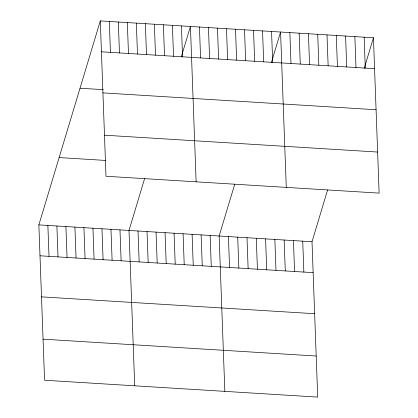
<?xml version="1.0" encoding="UTF-8"?>
<svg xmlns="http://www.w3.org/2000/svg" width="418" height="418" viewBox="0 0 418 418"><rect width="100%" height="100%" fill="white"/><g stroke="black" fill="none" stroke-linecap="round" stroke-linejoin="round"><path stroke-width="0.63" d="M327.602 189.955L312.011 241.735L317.706 397.1L44.564 380.239L38.864 224.879L100.294 20.9L373.436 37.761L379.136 193.121L105.989 176.265L100.294 20.9M144.597 178.664L129.005 230.438L134.701 385.804M181.25 56.958L190.43 26.465L196.126 181.825M234.733 184.223L219.142 236.003L224.837 391.368M271.386 62.517L280.567 32.029L286.267 187.389M364.256 68.249L373.436 37.761M101.428 51.811L374.57 68.672M80.021 88.214L103.199 89.645M102.932 92.88L376.08 109.741M104.484 135.197L377.632 152.053M59.137 157.565L105.493 160.428M38.864 224.879L312.011 241.735M39.997 255.79L313.145 272.646M41.502 296.858L314.649 313.714M43.054 339.17L316.201 356.031M364.151 37.186L365.285 68.097M354.866 36.612L356 67.523M345.576 36.037L346.71 66.948M336.291 35.467L337.425 66.378M327.001 34.893L328.135 65.804M317.717 34.318L318.85 65.229M308.432 33.748L309.56 64.659M299.142 33.174L300.276 64.085M302.726 241.165L303.86 272.076M289.857 32.599L290.991 63.51M293.436 240.59L294.57 271.501M284.151 240.016L285.285 270.927M271.554 31.47L272.688 62.381M274.861 239.441L275.995 270.352M262.541 30.916L263.674 61.827M265.576 238.871L266.71 269.782M253.527 30.357L254.661 61.268M256.291 238.297L257.425 269.208M244.514 29.803L245.648 60.714M247.001 237.722L248.135 268.633M235.501 29.244L236.635 60.155M237.717 237.152L238.85 268.063M226.483 28.69L227.617 59.602M228.427 236.578L229.56 267.489M217.47 28.131L218.604 59.042M208.457 27.578L209.59 58.489M210.129 235.449L211.262 266.36M199.443 27.018L200.577 57.93M201.115 234.89L202.249 265.801M192.102 234.336L193.231 265.247M181.417 25.906L182.551 56.817M183.084 233.777L184.218 264.688M172.404 25.352L173.538 56.263M174.071 233.223L175.205 264.134M163.391 24.793L164.52 55.704M165.058 232.664L166.192 263.575M154.373 24.239L155.506 55.15M156.045 232.11L157.178 263.021M145.359 23.68L146.493 54.591M147.031 231.551L148.165 262.462M136.346 23.126L137.48 54.037M138.018 230.997L139.152 261.908M127.333 22.567L128.467 53.478M118.32 22.013L119.454 52.924M119.987 229.884L121.121 260.795M109.307 21.454L110.441 52.365M110.974 229.33L112.108 260.236M101.961 228.771L103.094 259.683M92.948 228.218L94.081 259.129M83.934 227.658L85.068 258.57M74.921 227.105L76.055 258.016M65.908 226.546L67.042 257.457M56.895 225.992L58.024 256.903M47.877 225.433L49.01 256.344"/></g></svg>
